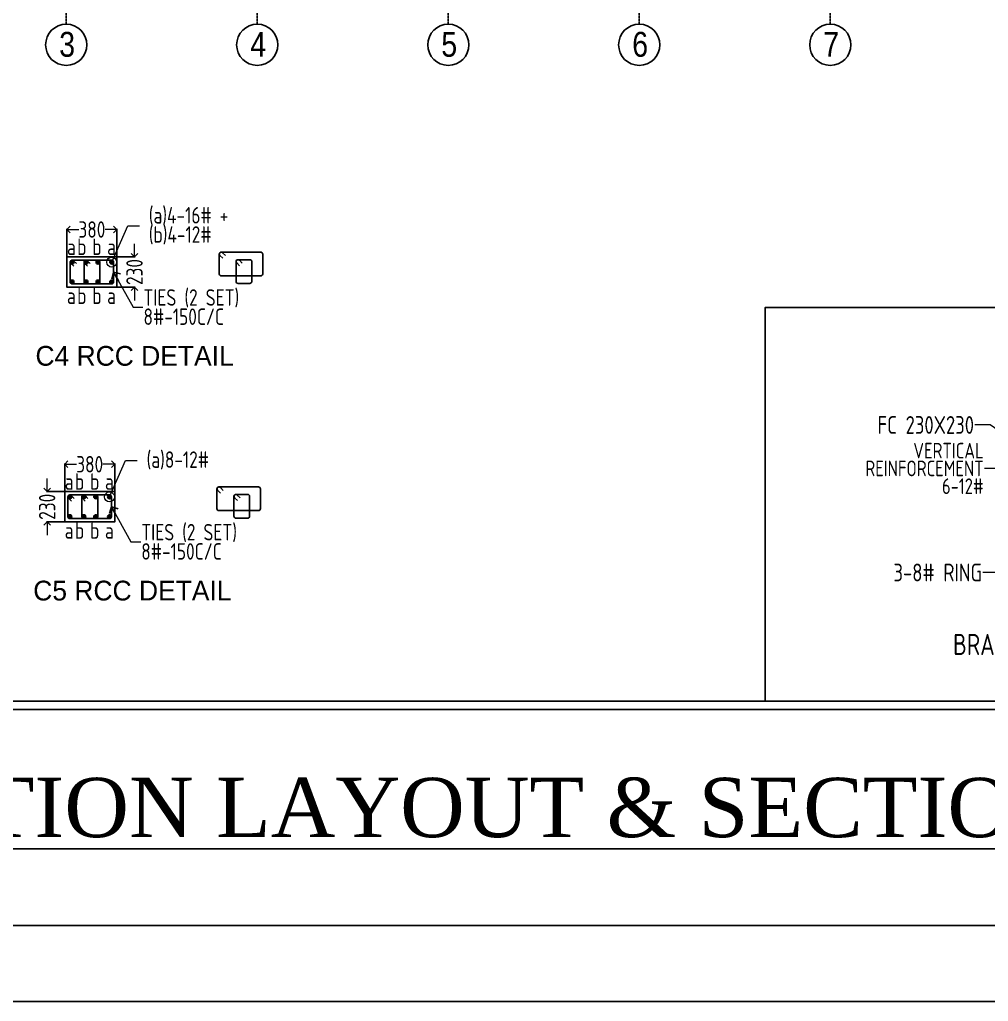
# Model space of a CAD drawing. Header units: millimetres. Extents: x 3470347 to 5996549, y -3470518 to 17149644.
# Drawn here: x 4597337 to 4626745, y 6766516 to 6796312 of the extents above; entities that cross this region are included whole.
import ezdxf

# ---------------------------------------------------------------- set-up
doc = ezdxf.new("R2010")
doc.units = ezdxf.units.MM
doc.header["$MEASUREMENT"] = 0
doc.header["$PDMODE"] = 35
doc.header["$PDSIZE"] = -5
for name, pattern in [('CENTER', [50.8, 31.75, -6.35, 6.35, -6.35]), ('DASHED2', [0.375, 0.25, -0.125]), ('HIDDEN', [0.375, 0.25, -0.125])]:
    doc.linetypes.add(name, pattern=pattern)
doc.layers.get('0').update_dxf_attribs({"linetype": 'CONTINUOUS', "lineweight": 25})
doc.layers.get('DEFPOINTS').update_dxf_attribs({"linetype": 'CONTINUOUS', "lineweight": 25})
for name, color, linetype, lineweight in [('GB', 2, 'CONTINUOUS', 20), ('PV_TEXT_ROMANS', 7, 'CONTINUOUS', 0), ('rDIMension', 1, 'CONTINUOUS', 18), ('rPCC DASH', 9, 'HIDDEN', 15), ('rRCC 1', 3, 'CONTINUOUS', 25), ('rRCC 2', 40, 'CONTINUOUS', 15), ('rREINF 1', 1, 'CONTINUOUS', 25), ('rREINF 2', 4, 'CONTINUOUS', 25), ('SHEET', 7, 'CONTINUOUS', 15)]:
    doc.layers.add(name, color=color, linetype=linetype, lineweight=lineweight)
doc.layers.add('SnT-CENTER2', color=8, linetype='CENTER')
doc.styles.add('Arial', font='arial.ttf', dxfattribs={"height": 0.2})
doc.styles.add('DIM', font='geniso.shx', dxfattribs={"width": 0.85})
doc.styles.add('J.P', font='ARIALN.TTF')
doc.styles.get("Standard").update_dxf_attribs({"font": ''})
doc.styles.get('Standard').set_extended_font_data('AR CENA')
doc.dimstyles.new('ST-150', dxfattribs={"dimscale": 75, "dimtxt": 3, "dimasz": 2, "dimexe": 0.18, "dimexo": 0.0625, "dimgap": 0.2, "dimtad": 0, "dimdec": 0, "dimlfac": 2, "dimzin": 0, "dimdsep": 46, "dimtxsty": 'DIM', "dimblk": 'OPEN90', "dimcen": 0.09, "dimclrd": 256, "dimclrt": 7, "dimadec": 0, "dimazin": 0, "dimtfac": 1, "dimtdec": 0, "dimtofl": 0, "dimtmove": 0, "dimatfit": 3, "dimldrblk": 'OPEN90', "dimfxl": 1, "dimtolj": 1, "dimtzin": 0, "dimlwd": -1, "dimarcsym": 0})
doc.dimstyles.new('ST-25', dxfattribs={"dimscale": 100, "dimtxt": 2.5, "dimasz": 2, "dimexe": 0.18, "dimexo": 0.0625, "dimgap": 0.2, "dimtad": 0, "dimdec": 0, "dimlfac": 0.25, "dimzin": 0, "dimdsep": 46, "dimtxsty": 'DIM', "dimblk": 'OPEN90', "dimcen": 0.09, "dimclrd": 256, "dimclrt": 7, "dimadec": 0, "dimazin": 0, "dimtfac": 1, "dimtdec": 0, "dimtofl": 0, "dimtmove": 0, "dimatfit": 3, "dimldrblk": 'OPEN90', "dimfxl": 1, "dimtolj": 1, "dimtzin": 0, "dimlwd": -1, "dimarcsym": 0})

# ---------------------------------------------------------------- blocks, each defined once
blk = doc.blocks.new('_Open90')
at = {"color": 0, "linetype": 'ByBlock', "lineweight": -2}
for p, q in [((0, 0), (-1, 0)), ((-0.5, 0.5), (0, 0)), ((0, 0), (-0.5, -0.5))]:
    blk.add_line(p, q, dxfattribs=at)
blk = doc.blocks.new('*D1277')
at = {"layer": 'DEFPOINTS', "color": 0}
for p in [(4600224, 6782818), (4598704, 6781987), (4600224, 6781987)]:
    blk.add_point(p, dxfattribs=at)
at = {"layer": 'rDIMension', "color": 0, "lineweight": -2}
for p, q in [((4598704, 6781993), (4598704, 6782836)), ((4600224, 6781993), (4600224, 6782836))]:
    blk.add_line(p, q, dxfattribs=at)
at = {"layer": 'rDIMension'}
for p, q in [((4598904, 6782818), (4599061, 6782818)), ((4600024, 6782818), (4599867, 6782818))]:
    blk.add_line(p, q, dxfattribs=at)
at = {"layer": 'rDIMension', "xscale": 200, "yscale": 200, "zscale": 200, "rotation": 180}
blk.add_blockref('_Open90', (4598704, 6782818), dxfattribs=at)
at = {"layer": 'rDIMension', "xscale": 200, "yscale": 200, "zscale": 200}
blk.add_blockref('_Open90', (4600224, 6782818), dxfattribs=at)
at = {"layer": 'rDIMension', "color": 7, "insert": (4599464, 6782818), "char_height": 500, "attachment_point": 5, "style": 'DIM'}
blk.add_mtext('\\A1;380', dxfattribs=at)
blk = doc.blocks.new('*D1278')
at = {"layer": 'DEFPOINTS', "color": 0}
for p in [(4598704, 6781987), (4598172, 6781067), (4598704, 6781067)]:
    blk.add_point(p, dxfattribs=at)
at = {"layer": 'rDIMension'}
for p, q in [((4598172, 6782187), (4598172, 6782387)), ((4598172, 6780867), (4598172, 6780667))]:
    blk.add_line(p, q, dxfattribs=at)
at = {"layer": 'rDIMension', "color": 0, "lineweight": -2}
for p, q in [((4598698, 6781987), (4598154, 6781987)), ((4598698, 6781067), (4598154, 6781067))]:
    blk.add_line(p, q, dxfattribs=at)
at = {"layer": 'rDIMension', "xscale": 200, "yscale": 200, "zscale": 200}
for p, rotation in [((4598172, 6781987), 270), ((4598172, 6781067), 90)]:
    blk.add_blockref('_Open90', p, dxfattribs=dict(at, rotation=rotation))
at = {"layer": 'rDIMension', "color": 7, "insert": (4598172, 6781527), "char_height": 500, "attachment_point": 5, "rotation": 90, "style": 'DIM'}
blk.add_mtext('\\A1;230', dxfattribs=at)
blk = doc.blocks.new('*D1279')
at = {"layer": 'DEFPOINTS', "color": 0}
for p in [(4600291, 6789942), (4598771, 6789111), (4600291, 6789111)]:
    blk.add_point(p, dxfattribs=at)
at = {"layer": 'rDIMension', "color": 0, "lineweight": -2}
for p, q in [((4598771, 6789117), (4598771, 6789960)), ((4600291, 6789117), (4600291, 6789960))]:
    blk.add_line(p, q, dxfattribs=at)
at = {"layer": 'rDIMension'}
for p, q in [((4598971, 6789942), (4599129, 6789942)), ((4600091, 6789942), (4599934, 6789942))]:
    blk.add_line(p, q, dxfattribs=at)
at = {"layer": 'rDIMension', "xscale": 200, "yscale": 200, "zscale": 200, "rotation": 180}
blk.add_blockref('_Open90', (4598771, 6789942), dxfattribs=at)
at = {"layer": 'rDIMension', "xscale": 200, "yscale": 200, "zscale": 200}
blk.add_blockref('_Open90', (4600291, 6789942), dxfattribs=at)
at = {"layer": 'rDIMension', "color": 7, "insert": (4599531, 6789942), "char_height": 500, "attachment_point": 5, "style": 'DIM'}
blk.add_mtext('\\A1;380', dxfattribs=at)
blk = doc.blocks.new('*D1280')
at = {"layer": 'DEFPOINTS', "color": 0}
for p in [(4600291, 6789111), (4600291, 6788191), (4600824, 6788191)]:
    blk.add_point(p, dxfattribs=at)
at = {"layer": 'rDIMension'}
for p, q in [((4600824, 6789311), (4600824, 6789511)), ((4600824, 6787991), (4600824, 6787791))]:
    blk.add_line(p, q, dxfattribs=at)
at = {"layer": 'rDIMension', "color": 0, "lineweight": -2}
for p, q in [((4600298, 6789111), (4600842, 6789111)), ((4600298, 6788191), (4600842, 6788191))]:
    blk.add_line(p, q, dxfattribs=at)
at = {"layer": 'rDIMension', "xscale": 200, "yscale": 200, "zscale": 200}
for p, rotation in [((4600824, 6789111), 270), ((4600824, 6788191), 90)]:
    blk.add_blockref('_Open90', p, dxfattribs=dict(at, rotation=rotation))
at = {"layer": 'rDIMension', "color": 7, "insert": (4600824, 6788651), "char_height": 500, "attachment_point": 5, "rotation": 90, "style": 'DIM'}
blk.add_mtext('\\A1;230', dxfattribs=at)
blk = doc.blocks.new('BTR')
at = {"layer": 'GB', "color": 2, "linetype": 'ByBlock'}
for p, q in [((19000, -1364320), (19000, -1361407)), ((19330, -1364320), (19330, -1361407)), ((19000, -1361626), (19330, -1361626)), ((19000, -1362015), (19330, -1362015)), ((19000, -1362403), (19330, -1362403)), ((19000, -1362792), (19330, -1362792)), ((19000, -1363181), (19330, -1363181)), ((19000, -1364320), (19110, -1364320)), ((19217, -1364320), (19330, -1364320))]:
    blk.add_line(p, q, dxfattribs=at)
at = {"layer": 'GB', "color": 1, "linetype": 'ByBlock'}
for p, q in [((18942, -1363310), (21897, -1363310)), ((18945, -1363591), (18942, -1363310)), ((19015, -1363310), (19015, -1364366)), ((19180, -1363310), (19180, -1364366)), ((19384, -1363310), (19384, -1364366)), ((19772, -1363310), (19772, -1364366)), ((20161, -1363310), (20161, -1364366)), ((20550, -1363310), (20550, -1364366)), ((20939, -1363310), (20939, -1364366)), ((21328, -1363310), (21328, -1364366)), ((21716, -1363310), (21716, -1364366)), ((21853, -1363310), (21853, -1364366)), ((21900, -1363591), (21897, -1363310)), ((18945, -1364366), (18942, -1364085)), ((21900, -1364366), (21897, -1364057)), ((21900, -1364366), (18945, -1364366))]:
    blk.add_line(p, q, dxfattribs=at)
at = {"layer": 'rPCC DASH'}
for p, q in [((20145, -1361246), (20015, -1361246)), ((21385, -1361246), (21515, -1361246)), ((19951, -1361680), (19951, -1361551)), ((19951, -1361551), (20015, -1361551)), ((20145, -1361551), (20015, -1361551)), ((20208, -1361551), (20145, -1361551)), ((20208, -1361680), (20208, -1361551)), ((21321, -1361680), (21321, -1361551)), ((21321, -1361551), (21385, -1361551)), ((21385, -1361551), (21515, -1361551)), ((21578, -1361551), (21515, -1361551)), ((21578, -1361680), (21578, -1361551))]:
    blk.add_line(p, q, dxfattribs=at)
at = {"layer": 'rPCC DASH', "linetype": 'DASHED2', "ltscale": 0.35}
for p, q in [((20015, -1361246), (20015, -1361680)), ((20145, -1361680), (20145, -1361246)), ((21385, -1361680), (21385, -1361246)), ((21515, -1361246), (21515, -1361680)), ((20015, -1361680), (20015, -1363474)), ((20145, -1361680), (20145, -1363474)), ((21385, -1361680), (21385, -1363474)), ((21515, -1361680), (21515, -1363474)), ((19899, -1363593), (19902, -1363722)), ((21631, -1363593), (21628, -1363722))]:
    blk.add_line(p, q, dxfattribs=at)
for centre, radius, start, end in [((19896, -1363474), 119, 271.3206, 0), ((19896, -1363474), 249, 271.3206, 0), ((21634, -1363474), 249, 180, 268.6794), ((21634, -1363474), 119, 180, 268.6794)]:
    blk.add_arc(centre, radius, start, end, dxfattribs=at)
at = {"layer": 'rRCC 1'}
for p, q in [((19285, -1361586), (19050, -1361228)), ((19050, -1361407), (19050, -1361228)), ((18569, -1361407), (19050, -1361407)), ((18867, -1363250), (18867, -1361407)), ((19285, -1361407), (19566, -1361407)), ((19285, -1361586), (19285, -1361407)), ((19463, -1363250), (19463, -1361407)), ((19566, -1363250), (19566, -1362017)), ((19566, -1362017), (21964, -1362017)), ((21964, -1363250), (21964, -1362017)), ((19463, -1363250), (19566, -1363250)), ((21964, -1365062), (21964, -1363250)), ((19463, -1364416), (21964, -1364416)), ((19566, -1364416), (19566, -1365062)), ((21256, -1365297), (20448, -1364802)), ((20448, -1365062), (20448, -1364802)), ((19145, -1365062), (20448, -1365062)), ((21256, -1365062), (22558, -1365062)), ((21256, -1365297), (21256, -1365062))]:
    blk.add_line(p, q, dxfattribs=at)
at = {"layer": 'rRCC 1', "color": 0}
for p, q in [((19566, -1362017), (19737, -1361820)), ((21792, -1361820), (21964, -1362017))]:
    blk.add_line(p, q, dxfattribs=at)
blk.add_lwpolyline([(19737, -1361680), (21792, -1361680), (21792, -1361820), (19737, -1361820)], close=True, dxfattribs=at)
at = {"layer": 'rRCC 1'}
blk.add_lwpolyline([(19463, -1364416), (18867, -1364416), (18867, -1363250), (19463, -1363250)], dxfattribs=at)
at = {"layer": 'rDIMension', "color": 7, "char_height": 250, "attachment_point": 6, "style": 'DIM'}
for s, insert in [('\\A1;FC 230X230', (18207, -1362411)), ('\\A1;3-8# RING', (18320, -1364486))]:
    blk.add_mtext(s, dxfattribs=dict(at, insert=insert))
at = {"layer": 'rDIMension', "color": 7, "insert": (18342, -1363022), "char_height": 220, "attachment_point": 6, "line_spacing_factor": 0.681818, "style": 'DIM'}
blk.add_mtext('\\A1;VERTICAL\\PREINFORCEMENT\\P6-12#', dxfattribs=at)
at = {"layer": 'rRCC 2', "color": 7, "attachment_point": 4, "style": 'DIM'}
for s, insert, char_height in [('\\A1;BASE PLATE', (22169, -1361356), 250), ('\\A1;4-16#', (22169, -1362921), 250), ('\\A1;8#-150C/C', (20348, -1363063), 250), ('\\A1;4-16#', (22451, -1363933), 250), ('\\A1;PEDESTAL ', (22554, -1364602), 250), ('\\A1;BRACKET DETAIL', (17912, -1365498), 297.65), ('\\A1;FOR FC COLUMN ', (20532, -1365506), 297.65)]:
    blk.add_mtext(s, dxfattribs=dict(at, insert=insert, char_height=char_height))
at = {"layer": 'rRCC 2', "annotation_type": 0, "has_hookline": 1, "hookline_direction": 0}
for points in [[(21593, -1361681), (21939, -1361356), (22159, -1361356)], [(21593, -1363311), (21939, -1362921), (22159, -1362921)], [(19772, -1363453), (20119, -1363063), (20339, -1363063)], [(21627, -1364366), (22222, -1363933), (22441, -1363933)], [(21978, -1364992), (22325, -1364602), (22544, -1364602)]]:
    blk.add_leader(points, dimstyle='ST-150', dxfattribs=at)
at = {"layer": 'rRCC 2', "annotation_type": 0, "has_hookline": 1, "hookline_direction": 0, "horizontal_direction": (-1, 0, 0)}
for points in [[(18867, -1362709), (18436, -1362411), (18216, -1362411)], [(19000, -1363181), (18571, -1363022), (18352, -1363022)], [(19180, -1363995), (18549, -1364486), (18330, -1364486)]]:
    blk.add_leader(points, dimstyle='ST-150', dxfattribs=at)

msp = doc.modelspace()

# ---------------------------------------------------------------- hatches: boundary and pattern name
at = {"layer": 'rREINF 2'}
h = msp.add_hatch(color=256, dxfattribs=at)
h.dxf.hatch_style = 1
h.paths.add_polyline_path([(4598871.26, 6788951.22, -1), (4598986.59, 6788951.22, -1)])
h = msp.add_hatch(color=256, dxfattribs=at)
h.dxf.hatch_style = 1
h.paths.add_polyline_path([(4599294.58, 6788951.22, -1), (4599409.91, 6788951.22, -1)])
h = msp.add_hatch(color=256, dxfattribs=at)
h.dxf.hatch_style = 1
h.paths.add_polyline_path([(4599657.01, 6788952.41, -1), (4599772.33, 6788952.41, -1)])
h = msp.add_hatch(color=256, dxfattribs=at)
h.dxf.hatch_style = 1
h.paths.add_polyline_path([(4600074.4, 6788952.41, -1), (4600189.72, 6788952.41, -1)])
h = msp.add_hatch(color=256, dxfattribs=at)
h.dxf.hatch_style = 1
h.paths.add_polyline_path([(4598871.26, 6788351.22, 1), (4598986.59, 6788351.22, 1)])
h = msp.add_hatch(color=256, dxfattribs=at)
h.dxf.hatch_style = 1
h.paths.add_polyline_path([(4599294.58, 6788351.22, 1), (4599409.91, 6788351.22, 1)])
h = msp.add_hatch(color=256, dxfattribs=at)
h.dxf.hatch_style = 1
h.paths.add_polyline_path([(4599657.01, 6788350.02, 1), (4599772.33, 6788350.02, 1)])
h = msp.add_hatch(color=256, dxfattribs=at)
h.dxf.hatch_style = 1
h.paths.add_polyline_path([(4600074.4, 6788350.02, 1), (4600189.72, 6788350.02, 1)])
h = msp.add_hatch(color=256, dxfattribs=at)
h.dxf.hatch_style = 1
h.paths.add_polyline_path([(4598804.13, 6781827, -1), (4598919.45, 6781827, -1)])
h = msp.add_hatch(color=256, dxfattribs=at)
h.dxf.hatch_style = 1
h.paths.add_polyline_path([(4599227.45, 6781827, -1), (4599342.77, 6781827, -1)])
h = msp.add_hatch(color=256, dxfattribs=at)
h.dxf.hatch_style = 1
h.paths.add_polyline_path([(4599589.87, 6781828.2, -1), (4599705.2, 6781828.2, -1)])
h = msp.add_hatch(color=256, dxfattribs=at)
h.dxf.hatch_style = 1
h.paths.add_polyline_path([(4600007.26, 6781828.2, -1), (4600122.59, 6781828.2, -1)])
h = msp.add_hatch(color=256, dxfattribs=at)
h.dxf.hatch_style = 1
h.paths.add_polyline_path([(4598804.13, 6781227, 1), (4598919.45, 6781227, 1)])
h = msp.add_hatch(color=256, dxfattribs=at)
h.dxf.hatch_style = 1
h.paths.add_polyline_path([(4599227.45, 6781227, 1), (4599342.77, 6781227, 1)])
h = msp.add_hatch(color=256, dxfattribs=at)
h.dxf.hatch_style = 1
h.paths.add_polyline_path([(4599589.87, 6781225.8, 1), (4599705.2, 6781225.8, 1)])
h = msp.add_hatch(color=256, dxfattribs=at)
h.dxf.hatch_style = 1
h.paths.add_polyline_path([(4600007.26, 6781225.8, 1), (4600122.59, 6781225.8, 1)])

# ---------------------------------------------------------------- linework, layer by layer
at = {"lineweight": 25}
for p, q in [((4571625.49, 6775628.95, 0), (4654362.87, 6775628.95, 0)), ((4571625.49, 6775374.11, 0), (4654362.87, 6775374.11, 0))]:
    msp.add_line(p, q, dxfattribs=at)
at = {"color": 192, "lineweight": 25, "elevation": 0}
msp.add_lwpolyline([(4569321.82, 6766516.02), (4690264.21, 6766516.02), (4690264.21, 6852030.93), (4569321.82, 6852030.93)], close=True, dxfattribs=at)
at = {"color": 3}
for points in [[(4600291.26, 6789111.22), (4600291.26, 6788191.22), (4598771.26, 6788191.22), (4598771.26, 6789111.22)], [(4600224.13, 6781987), (4600224.13, 6781067), (4598704.13, 6781067), (4598704.13, 6781987)]]:
    msp.add_lwpolyline(points, close=True, dxfattribs=at)
at = {"color": 6, "linetype": 'ByBlock'}
for points in [[(4598771.26, 6788191.22), (4598771.26, 6789111.22), (4600291.26, 6789111.22), (4600291.26, 6788191.22)], [(4598704.13, 6781067), (4598704.13, 6781987), (4600224.13, 6781987), (4600224.13, 6781067)]]:
    msp.add_lwpolyline(points, close=True, dxfattribs=at)
at = {"lineweight": 25, "elevation": 0}
msp.add_lwpolyline([(4619968.18, 6775628.95), (4639965.09, 6775628.95), (4639965.09, 6787572.49), (4619968.18, 6787572.49)], close=True, dxfattribs=at)
at = {"color": 1, "linetype": 'ByBlock'}
for centre in [(4598750.14, 6795547.5), (4604550.14, 6795547.5), (4610350.14, 6795547.5), (4616145.14, 6795547.5), (4621945.14, 6795547.5)]:
    msp.add_circle(centre, 625.12, dxfattribs=at)
at = {"layer": 'rREINF 1'}
for points in [[(4598871.26, 6788351.22), (4598871.26, 6788951.22, -0.41421356), (4598931.26, 6789011.22), (4600131.26, 6789011.22, -0.41421356), (4600191.26, 6788951.22), (4600191.26, 6788351.22, -0.41421356), (4600131.26, 6788291.22), (4598931.26, 6788291.22, -0.41421356)], [(4599294.58, 6788351.22), (4599294.58, 6788951.22, -0.41421356), (4599354.58, 6789011.22), (4599713.88, 6789011.22, -0.41421356), (4599773.88, 6788951.22), (4599773.88, 6788351.22, -0.41421356), (4599713.88, 6788291.22), (4599354.58, 6788291.22, -0.41421356)], [(4604715.09, 6788594.28), (4604715.09, 6789194.28, 0.41421356), (4604655.09, 6789254.28), (4603455.09, 6789254.28, 0.41421356), (4603395.09, 6789194.28), (4603395.09, 6788594.28, 0.41421356), (4603455.09, 6788534.28), (4604655.09, 6788534.28, 0.41421356)], [(4604386.77, 6788365.15), (4604386.77, 6788965.15, 0.41421356), (4604326.77, 6789025.15), (4603967.48, 6789025.15, 0.41421356), (4603907.48, 6788965.15), (4603907.48, 6788365.15, 0.41421356), (4603967.48, 6788305.15), (4604326.77, 6788305.15, 0.41421356)], [(4598804.13, 6781227), (4598804.13, 6781827, -0.41421356), (4598864.13, 6781887), (4600064.13, 6781887, -0.41421356), (4600124.13, 6781827), (4600124.13, 6781227, -0.41421356), (4600064.13, 6781167), (4598864.13, 6781167, -0.41421356)], [(4599227.45, 6781227), (4599227.45, 6781827, -0.41421356), (4599287.45, 6781887), (4599646.74, 6781887, -0.41421356), (4599706.74, 6781827), (4599706.74, 6781227, -0.41421356), (4599646.74, 6781167), (4599287.45, 6781167, -0.41421356)], [(4604647.95, 6781470.06), (4604647.95, 6782070.06, 0.41421356), (4604587.95, 6782130.06), (4603387.95, 6782130.06, 0.41421356), (4603327.95, 6782070.06), (4603327.95, 6781470.06, 0.41421356), (4603387.95, 6781410.06), (4604587.95, 6781410.06, 0.41421356)], [(4604319.64, 6781240.93), (4604319.64, 6781840.93, 0.41421356), (4604259.64, 6781900.93), (4603900.34, 6781900.93, 0.41421356), (4603840.34, 6781840.93), (4603840.34, 6781240.93, 0.41421356), (4603900.34, 6781180.93), (4604259.64, 6781180.93, 0.41421356)]]:
    msp.add_lwpolyline(points, format="xyb", close=True, dxfattribs=at)
for points in [[(4599060.96, 6788906.21), (4598972.85, 6788994.33, 1), (4598891.3, 6788912.78), (4598979.42, 6788824.67)], [(4599478.35, 6788906.21), (4599390.24, 6788994.33, 1), (4599308.69, 6788912.78), (4599396.81, 6788824.67)], [(4603584.79, 6789149.28), (4603496.67, 6789237.39, 1), (4603415.12, 6789155.85), (4603503.24, 6789067.73)], [(4604097.18, 6788920.15), (4604009.06, 6789008.26, 1), (4603927.52, 6788926.72), (4604015.63, 6788838.6)], [(4598993.83, 6781781.99), (4598905.71, 6781870.11, 1), (4598824.17, 6781788.57), (4598912.28, 6781700.45)], [(4599411.22, 6781781.99), (4599323.1, 6781870.11, 1), (4599241.55, 6781788.57), (4599329.67, 6781700.45)], [(4603517.65, 6782025.06), (4603429.53, 6782113.17, 1), (4603347.99, 6782031.63), (4603436.1, 6781943.51)], [(4604030.04, 6781795.93), (4603941.93, 6781884.05, 1), (4603860.38, 6781802.5), (4603948.5, 6781714.38)]]:
    msp.add_lwpolyline(points, format="xyb", dxfattribs=at)
at = {"layer": 'rREINF 2'}
for centre in [(4598928.93, 6788951.22), (4599352.24, 6788951.22), (4599714.67, 6788952.41), (4600132.06, 6788952.41), (4598928.93, 6788351.22), (4599352.24, 6788351.22), (4599714.67, 6788350.02), (4600132.06, 6788350.02), (4598861.79, 6781827), (4599285.11, 6781827), (4599647.54, 6781828.2), (4600064.92, 6781828.2), (4598861.79, 6781227), (4599285.11, 6781227), (4599647.54, 6781225.8), (4600064.92, 6781225.8)]:
    msp.add_circle(centre, 57.66, dxfattribs=at)
at = {"layer": 'SHEET', "color": 220, "lineweight": 25, "elevation": 0}
msp.add_lwpolyline([(4571625.49, 6768815.37), (4687960.54, 6768815.37), (4687960.54, 6849731.58), (4571625.49, 6849731.58)], close=True, dxfattribs=at)
at = {"layer": 'SnT-CENTER2', "color": 8, "ltscale": 0.9}
for p, q in [((4598750.14, 6796172.62), (4598750.14, 6847788.45)), ((4604550.14, 6796172.62), (4604550.14, 6847788.45)), ((4610350.14, 6796172.62), (4610350.14, 6847788.45)), ((4616145.14, 6796172.62), (4616145.14, 6847788.45)), ((4621945.14, 6796172.62), (4621945.14, 6847788.45))]:
    msp.add_line(p, q, dxfattribs=at)

# ---------------------------------------------------------------- block references
at = {"color": 3, "linetype": 'ByBlock', "xscale": 2.158045991868163, "yscale": 2.158045991868163, "zscale": 2.158045991868163}
msp.add_blockref('BTR', (4587018.14, 9724155.28, 0), dxfattribs=at)

# ---------------------------------------------------------------- texts
at = {"color": 7, "lineweight": 25, "insert": (4612359.81, 6772387.97, 0), "char_height": 1800, "width": 95346.0759, "attachment_point": 5, "style": 'Arial'}
msp.add_mtext('{\\ftimes new roman|b0|i0|c0|p0;\\LFOUNDATION LAYOUT & SECTION DETAIL }', dxfattribs=at)
at = {"layer": 'PV_TEXT_ROMANS', "char_height": 756, "width": 1565.5783, "attachment_point": 1, "style": 'J.P'}
for s, insert in [('\\pxqc;3', (4597995.66, 6795940.7)), ('\\pxqc;4', (4603795.66, 6795940.7)), ('\\pxqc;5', (4609595.66, 6795940.7)), ('\\pxqc;6', (4615390.66, 6795940.7)), ('\\pxqc;7', (4621190.66, 6795940.7))]:
    msp.add_mtext(s, dxfattribs=dict(at, insert=insert))
at = {"layer": 'rDIMension', "color": 7, "char_height": 500, "width": 2863.5873, "attachment_point": 4, "line_spacing_factor": 0.7, "style": 'DIM'}
for s, insert in [('\\pxql;\\A1;(a)4-16# +\\P(b)4-12# ', (4601257.2, 6790057.67)), ('\\pxql;\\A1;(a)8-12#', (4601190.06, 6782933.46))]:
    msp.add_mtext(s, dxfattribs=dict(at, insert=insert))
at = {"layer": 'rDIMension', "color": 7, "char_height": 500, "line_spacing_factor": 0.7, "style": 'DIM'}
for s, insert, attachment_point in [('\\A1;b', (4599364.44, 6789415.78), 6), ('\\A1;b', (4599825.35, 6789415.78), 6), ('\\A1;a', (4599041.26, 6789415.78), 6), ('\\A1;a', (4600262.18, 6789415.78), 6), ('\\A1;b', (4599364.44, 6787929.81), 6), ('\\A1;b', (4599825.35, 6787929.81), 6), ('\\A1;TIES (2 SET)\\P8#-150C/C', (4601095.77, 6787587.66), 4), ('\\A1;a', (4599041.26, 6787929.81), 6), ('\\A1;a', (4600262.18, 6787929.81), 6), ('\\A1;b', (4599297.31, 6782291.56), 6), ('\\A1;b', (4599758.21, 6782291.56), 6), ('\\A1;a', (4598974.13, 6782291.56), 6), ('\\A1;a', (4600195.04, 6782291.56), 6), ('\\A1;b', (4599758.21, 6780805.59), 6), ('\\A1;TIES (2 SET)\\P8#-150C/C', (4601028.63, 6780463.44), 4), ('\\A1;a', (4600195.04, 6780805.59), 6)]:
    msp.add_mtext(s, dxfattribs=dict(at, insert=insert, attachment_point=attachment_point))
at = {"layer": 'rDIMension', "char_height": 500, "attachment_point": 6, "line_spacing_factor": 0.7, "style": 'DIM'}
for s, insert in [('\\A1;b', (4599297.31, 6780805.59)), ('\\A1;a', (4598974.13, 6780805.59))]:
    msp.add_mtext(s, dxfattribs=dict(at, insert=insert))
at = {"layer": 'rRCC 2'}
for s, p in [('C4 RCC DETAIL', (4597817.11, 6785807.75)), ('C5 RCC DETAIL', (4597749.98, 6778683.54))]:
    msp.add_text(s, height=600, dxfattribs=at).set_placement(p)

# ---------------------------------------------------------------- dimensions: what is measured, and where the dimension line sits
at = {"layer": 'rDIMension'}
for base, p1, p2, angle, picture, middle in [((4600291.26, 6789941.91), (4598771.26, 6789111.22), (4600291.26, 6789111.22), 180, '*D1279', (4599531.26, 6789941.91)), ((4600823.85, 6788191.22), (4600291.26, 6789111.22), (4600291.26, 6788191.22), 90, '*D1280', (4600823.85, 6788651.22)), ((4600224.13, 6782817.69), (4598704.13, 6781987), (4600224.13, 6781987), 180, '*D1277', (4599464.13, 6782817.69)), ((4598171.54, 6781067), (4598704.13, 6781987), (4598704.13, 6781067), 90, '*D1278', (4598171.54, 6781527))]:
    dim = msp.add_linear_dim(base=base, p1=p1, p2=p2, angle=angle, dimstyle='ST-25', override={"dimtxt": 5, "dimblk": 'Open90'}, dxfattribs=at)
    dim.commit()
    dim.dimension.update_dxf_attribs({"geometry": picture, "text_midpoint": middle})

# ---------------------------------------------------------------- leaders
at = {"layer": 'rRCC 2', "annotation_type": 0, "has_hookline": 1, "hookline_direction": 0}
for points in [[(4600132.06, 6788952.41), (4600617.39, 6790057.67), (4600972.92, 6790057.67)], [(4600064.92, 6781828.2), (4600550.26, 6782933.46), (4600905.78, 6782933.46)]]:
    msp.add_leader(points, dimstyle='ST-150', override={"dimasz": 4, "dimldrblk": 'Origin'}, dxfattribs=at)
at = {"layer": 'rRCC 2', "annotation_type": 0, "has_hookline": 1, "hookline_direction": 0, "text_width": 2932.33}
for points in [[(4600191.26, 6788651.22), (4600780.77, 6787587.66), (4601080.77, 6787587.66)], [(4600124.13, 6781527), (4600713.63, 6780463.44), (4601013.63, 6780463.44)]]:
    msp.add_leader(points, dimstyle='ST-150', override={"dimasz": 4}, dxfattribs=at)

doc.saveas('drawing.dxf')
